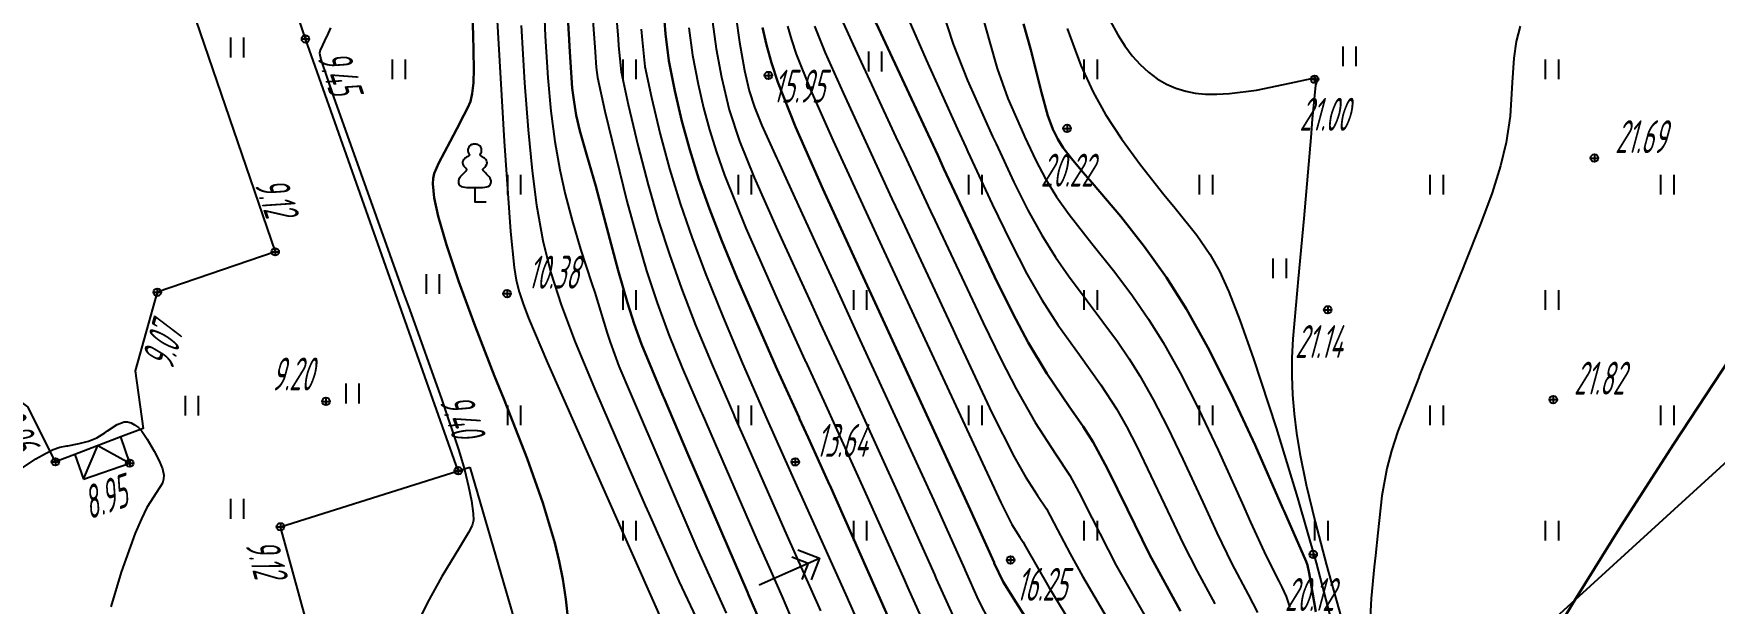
# Model space of a CAD drawing. Extents: x 1233805 to 1234355, y 654698 to 655114.
# Drawn here: x 1234165 to 1234216.1, y 654962.2 to 654979.5 of the extents above; entities that cross this region are included whole.
import ezdxf

# ---------------------------------------------------------------- set-up
doc = ezdxf.new("R2010")
doc.units = 0
doc.linetypes.add('ИИDash_20_10', pattern=[3, 2, -1])
for name, color, linetype, lineweight in [('ИИ_ГОРИЗОНТАЛИ_ОСН', 32, 'Continuous', 25), ('ИИ_ГОРИЗОНТАЛИ_УТОЛЩ', 32, 'Continuous', 30), ('ИИ_ЛЭП_ВН', 250, 'Continuous', 25), ('ИИ_ЛЭП_НН', 250, 'Continuous', 25), ('ИИ_ОГРАДЫ', 7, 'Continuous', 25), ('ИИ_ОТМЕТКИ', 7, 'Continuous', 25), ('ИИ_СТРОЕНИЕ', 7, 'Continuous', 25), ('ИИ_УГОДЬЯ', 7, 'Continuous', 25)]:
    doc.layers.add(name, color=color, linetype=linetype, lineweight=lineweight)
doc.styles.add('VNIPISIMPLEXCUR', font='simplex.shx', dxfattribs={"width": 0.8, "oblique": 15})
doc.styles.add('ГОСТ 2.304 КУРСИВ', font='cs_gost2304.shx', dxfattribs={"oblique": 15})
doc.linetypes.add('ИИ054741_6', pattern='A,2,-0.5,[35,3dservice.shx,S=1,R=0,X=0,Y=0],-0.5,2', length=5)

# ---------------------------------------------------------------- blocks, each defined once
blk = doc.blocks.new('ИИ05401')
at = {"color": 0, "linetype": 'Continuous', "lineweight": 25}
for points in [[(-0.4, 1.2), (-0.4, 0)], [(0.4, 1.2), (0.4, 0)]]:
    blk.add_lwpolyline(points, dxfattribs=at)
blk = doc.blocks.new('ИИ053881')
at = {"color": 0, "linetype": 'Continuous', "lineweight": 25}
blk.add_lwpolyline([(0, 0.88), (0.13, 0.88), (0.34, 0.88), (0.48, 0.88), (0.61, 0.89), (0.73, 0.91), (0.82, 0.94), (0.91, 1), (0.96, 1.07), (0.98, 1.15), (0.99, 1.23), (0.99, 1.29), (0.96, 1.38), (0.93, 1.45), (0.88, 1.52), (0.8, 1.61), (0.72, 1.69), (0.65, 1.77), (0.57, 1.84), (0.54, 1.89), (0.51, 1.93), (0.5, 1.97), (0.5, 1.99), (0.52, 2.02), (0.55, 2.05), (0.61, 2.12), (0.68, 2.2), (0.73, 2.29), (0.75, 2.37), (0.74, 2.44), (0.71, 2.52), (0.67, 2.58), (0.63, 2.62), (0.6, 2.65), (0.55, 2.68), (0.5, 2.71), (0.41, 2.76), (0.36, 2.79), (0.34, 2.81), (0.32, 2.83), (0.32, 2.85), (0.32, 2.87), (0.34, 2.89), (0.35, 2.93), (0.37, 2.97), (0.4, 3.03), (0.41, 3.1), (0.41, 3.19), (0.4, 3.25), (0.36, 3.32), (0.32, 3.38), (0.28, 3.41), (0.25, 3.44), (0.18, 3.48), (0.13, 3.49), (0.07, 3.5), (0, 3.5), (-0.07, 3.5), (-0.13, 3.49), (-0.18, 3.48), (-0.25, 3.44), (-0.28, 3.41), (-0.32, 3.38), (-0.36, 3.32), (-0.4, 3.25), (-0.41, 3.19), (-0.41, 3.1), (-0.4, 3.03), (-0.37, 2.97), (-0.35, 2.93), (-0.34, 2.89), (-0.32, 2.87), (-0.32, 2.85), (-0.32, 2.83), (-0.34, 2.81), (-0.36, 2.79), (-0.41, 2.76), (-0.5, 2.71), (-0.55, 2.68), (-0.6, 2.65), (-0.63, 2.62), (-0.67, 2.58), (-0.71, 2.52), (-0.74, 2.44), (-0.75, 2.37), (-0.73, 2.29), (-0.68, 2.2), (-0.61, 2.12), (-0.55, 2.05), (-0.52, 2.02), (-0.5, 1.99), (-0.5, 1.97), (-0.51, 1.93), (-0.54, 1.89), (-0.57, 1.84), (-0.65, 1.77), (-0.72, 1.69), (-0.8, 1.61), (-0.88, 1.52), (-0.93, 1.45), (-0.96, 1.38), (-0.99, 1.29), (-0.99, 1.23), (-0.98, 1.15), (-0.96, 1.07), (-0.91, 1), (-0.82, 0.94), (-0.73, 0.91), (-0.61, 0.89), (-0.48, 0.88), (-0.34, 0.88), (-0.13, 0.88)], close=True, dxfattribs=at)
blk.add_lwpolyline([(0, 0.88), (0, 0), (0.7, 0)], dxfattribs=at)
blk = doc.blocks.new('ИИ051141')
at = {"color": 0, "linetype": 'Continuous', "lineweight": 25, "flags": 128}
for points in [[(0, 0), (4, 0)], [(2.5, 0.75), (3.25, 0), (2.5, -0.75)], [(3, 1), (4, 0), (3, -1)]]:
    blk.add_lwpolyline(points, dxfattribs=at)
blk = doc.blocks.new('PICKET')
at = {"color": 0, "linetype": 'Continuous', "lineweight": 25}
for p, q in [((-0.23, 0), (0.23, 0)), ((0, 0.23), (0, -0.23))]:
    blk.add_line(p, q, dxfattribs=at)
blk.add_circle((0, 0), 0.23, dxfattribs=at)
at = {"color": 0, "linetype": 'Continuous', "style": 'VNIPISIMPLEXCUR', "oblique": 15, "width": 0.8}
blk.add_attdef('OTMETKA', (1.25, 0.3), '', height=2, dxfattribs=at)
at = {"color": 8, "linetype": 'Continuous', "style": 'VNIPISIMPLEXCUR', "oblique": 15, "width": 0.8, "flags": 1}
blk.add_attdef('NOMER', (1.25, -2.7), '', height=2, dxfattribs=at)

msp = doc.modelspace()

# ---------------------------------------------------------------- linework, layer by layer
at = {"layer": 'ИИ_ГОРИЗОНТАЛИ_ОСН', "flags": 128}
for points, elevation in [([(1234181.958, 654980.726), (1234182.087, 654978.942), (1234182.088, 654978.932), (1234182.121, 654978.468), (1234182.16, 654978.163), (1234182.382, 654977.137), (1234183.052, 654974.408), (1234183.36, 654973.274), (1234183.65, 654972.294), (1234183.971, 654971.324), (1234184.329, 654970.353), (1234184.735, 654969.349), (1234185.31, 654968.01), (1234185.335, 654967.954), (1234185.831, 654966.814), (1234187, 654964.133), (1234187.385, 654963.269), (1234187.768, 654962.401), (1234188.655, 654960.292)], 12.5), ([(1234182.658, 654980.909), (1234182.784, 654979.334), (1234182.799, 654979.123), (1234182.881, 654978.33), (1234183.09, 654977.343), (1234183.396, 654976.063), (1234183.701, 654974.899), (1234184.017, 654973.804), (1234184.342, 654972.79), (1234184.707, 654971.762), (1234185.14, 654970.644), (1234185.639, 654969.438), (1234186.296, 654967.921), (1234186.321, 654967.864), (1234186.648, 654967.116), (1234187.621, 654964.908), (1234187.88, 654964.335), (1234188.931, 654961.972)], 13), ([(1234179.105, 654980.054), (1234179.333, 654976.233), (1234179.522, 654973.485), (1234179.63, 654972.397), (1234179.697, 654972.015), (1234179.784, 654971.658), (1234179.901, 654971.287), (1234180.062, 654970.857), (1234180.639, 654969.502), (1234184.205, 654961.467)], 10.5), ([(1234192.602, 654980.255), (1234192.953, 654979.168), (1234193.394, 654978.07), (1234194.154, 654976.375), (1234194.232, 654976.206), (1234194.26, 654976.145), (1234194.797, 654974.989), (1234195.224, 654974.134), (1234195.643, 654973.375), (1234196.061, 654972.705), (1234196.455, 654972.143), (1234197.027, 654971.385), (1234197.943, 654970.15), (1234198.296, 654969.626), (1234198.617, 654969.11), (1234199.023, 654968.392), (1234199.46, 654967.548), (1234199.93, 654966.575), (1234200.532, 654965.271), (1234200.961, 654964.341), (1234201.417, 654963.403), (1234201.908, 654962.469), (1234202.197, 654961.922)], 19), ([(1234193.73, 654980.407), (1234194.063, 654979.254), (1234194.295, 654978.439), (1234194.618, 654977.52), (1234195.097, 654976.419), (1234195.12, 654976.371), (1234195.129, 654976.349), (1234195.461, 654975.645), (1234195.759, 654975.085), (1234196.095, 654974.539), (1234196.475, 654973.998), (1234197.166, 654973.121), (1234197.86, 654972.25), (1234198.394, 654971.536), (1234198.881, 654970.828), (1234199.325, 654970.12), (1234199.846, 654969.195), (1234200.405, 654968.104), (1234201, 654966.852), (1234201.727, 654965.239), (1234201.981, 654964.67), (1234202.458, 654963.636), (1234202.844, 654962.872), (1234202.936, 654962.696), (1234203.068, 654962.404), (1234203.173, 654962.076)], 19.5), ([(1234174.056, 654979.672), (1234173.952, 654979.433), (1234173.949, 654979.428), (1234173.74, 654978.993), (1234173.723, 654978.896), (1234173.766, 654978.704), (1234174.145, 654977.576), (1234176.277, 654971.615), (1234176.452, 654971.129), (1234177.433, 654968.383), (1234177.948, 654966.844), (1234178.119, 654966.261), (1234178.25, 654965.748), (1234178.34, 654965.308), (1234178.39, 654964.93), (1234178.395, 654964.728), (1234178.353, 654964.563), (1234178.245, 654964.348), (1234178.001, 654963.946), (1234177.97, 654963.896), (1234177.437, 654963.016), (1234177, 654962.225), (1234176.615, 654961.446)], 9.5), ([(1234179.841, 654979.735), (1234179.946, 654978.004), (1234180.056, 654976.568), (1234180.179, 654975.325), (1234180.314, 654974.283), (1234180.505, 654973.218), (1234180.746, 654972.234), (1234181.054, 654971.262), (1234181.482, 654970.133), (1234182.099, 654968.649), (1234183.096, 654966.353), (1234183.612, 654965.172), (1234183.72, 654964.925), (1234184.628, 654962.87), (1234185.324, 654961.393)], 11), ([(1234180.549, 654979.931), (1234180.576, 654979.416), (1234180.655, 654978.155), (1234180.746, 654977.144), (1234180.865, 654976.216), (1234181.015, 654975.362), (1234181.18, 654974.62), (1234181.392, 654973.816), (1234181.648, 654972.953), (1234181.989, 654971.894), (1234182.075, 654971.632), (1234182.459, 654970.399), (1234182.541, 654970.127), (1234182.813, 654969.399), (1234183.161, 654968.57), (1234183.251, 654968.36), (1234184.079, 654966.426), (1234184.101, 654966.374), (1234185.179, 654963.879), (1234186.069, 654961.901)], 11.5), ([(1234183.486, 654979.63), (1234183.512, 654979.303), (1234183.602, 654978.496), (1234183.797, 654977.549), (1234184.063, 654976.439), (1234184.349, 654975.389), (1234184.673, 654974.336), (1234185.033, 654973.286), (1234185.449, 654972.18), (1234185.961, 654970.906), (1234186.562, 654969.481), (1234187.307, 654967.775), (1234188.242, 654965.683), (1234188.309, 654965.537), (1234189.697, 654962.459), (1234190.26, 654961.172)], 13.5), ([(1234184.936, 654979.665), (1234185.042, 654978.841), (1234185.212, 654977.961), (1234185.378, 654977.244), (1234185.558, 654976.577), (1234185.769, 654975.897), (1234186.014, 654975.201), (1234186.659, 654973.592), (1234187.62, 654971.412), (1234188.456, 654969.581), (1234188.469, 654969.553), (1234189.079, 654968.227), (1234190.257, 654965.64), (1234191.479, 654962.9), (1234191.57, 654962.689), (1234192.469, 654960.685)], 14.5), ([(1234185.648, 654979.846), (1234185.759, 654979.027), (1234185.92, 654978.167), (1234186.157, 654977.177), (1234186.468, 654976.232), (1234186.915, 654975.126), (1234187.625, 654973.527), (1234188.642, 654971.301), (1234188.92, 654970.699), (1234189.603, 654969.214), (1234191.311, 654965.48), (1234192.387, 654963.074), (1234192.444, 654962.943), (1234193.094, 654961.495)], 15), ([(1234186.36, 654980.026), (1234186.473, 654979.238), (1234186.627, 654978.373), (1234186.762, 654977.76), (1234186.921, 654977.264), (1234187.153, 654976.701), (1234187.603, 654975.703), (1234187.63, 654975.643), (1234187.875, 654975.107), (1234188.816, 654973.049), (1234189.36, 654971.868), (1234190.127, 654970.202), (1234192.366, 654965.319), (1234193.295, 654963.249), (1234193.317, 654963.198), (1234193.718, 654962.304), (1234194.066, 654961.617)], 15.5), ([(1234187.927, 654979.722), (1234188.045, 654979.309), (1234188.194, 654978.868), (1234188.625, 654977.785), (1234189.309, 654976.235), (1234190.787, 654973.031), (1234190.98, 654972.616), (1234191.629, 654971.217), (1234193.64, 654966.89), (1234194.404, 654965.261), (1234194.739, 654964.592), (1234194.979, 654964.208), (1234195.077, 654964.059), (1234195.153, 654963.922), (1234195.859, 654962.696), (1234196.489, 654961.656)], 16.5), ([(1234188.749, 654979.715), (1234189.072, 654978.909), (1234189.613, 654977.692), (1234191.099, 654974.482), (1234191.417, 654973.801), (1234192.955, 654970.499), (1234193.049, 654970.298), (1234194.134, 654967.986), (1234194.803, 654966.65), (1234195.15, 654966.041), (1234195.52, 654965.474), (1234195.785, 654965.069), (1234196.124, 654964.434), (1234196.503, 654963.705), (1234196.879, 654963.025), (1234197.799, 654961.459)], 17), ([(1234189.515, 654980.044), (1234189.917, 654979.149), (1234191.219, 654976.348), (1234191.467, 654975.823), (1234192.271, 654974.108), (1234192.4, 654973.829), (1234193.863, 654970.714), (1234194.415, 654969.589), (1234194.867, 654968.708), (1234195.446, 654967.686), (1234196.061, 654966.741), (1234196.493, 654966.079), (1234196.772, 654965.576), (1234197.164, 654964.794), (1234197.9, 654963.354), (1234198.87, 654961.646)], 17.5), ([(1234191.612, 654979.897), (1234192.132, 654978.702), (1234193.091, 654976.594), (1234193.344, 654976.042), (1234193.406, 654975.906), (1234194.142, 654974.312), (1234194.694, 654973.171), (1234195.194, 654972.207), (1234195.648, 654971.411), (1234196.135, 654970.658), (1234196.791, 654969.74), (1234197.441, 654968.831), (1234197.909, 654968.1), (1234198.213, 654967.564), (1234198.541, 654966.937), (1234199.374, 654965.204), (1234199.94, 654964.012), (1234200.365, 654963.177), (1234200.901, 654962.19)], 18.5), ([(1234196.416, 654979.644), (1234196.835, 654978.523), (1234197.202, 654977.716), (1234197.583, 654977.036), (1234198.062, 654976.302), (1234198.637, 654975.515), (1234199.351, 654974.614), (1234199.696, 654974.193), (1234200.35, 654973.38), (1234200.75, 654972.802), (1234201.038, 654972.288), (1234201.322, 654971.659), (1234201.653, 654970.8), (1234202.068, 654969.619), (1234202.757, 654967.527), (1234203.412, 654965.401), (1234203.976, 654963.427), (1234204.438, 654961.649)], 20.5), ([(1234197.722, 654979.883), (1234197.949, 654979.457), (1234198.163, 654979.122), (1234198.39, 654978.82), (1234198.631, 654978.553), (1234198.884, 654978.32), (1234199.149, 654978.122), (1234199.426, 654977.96), (1234199.715, 654977.833), (1234200.014, 654977.743), (1234200.301, 654977.689), (1234200.618, 654977.66), (1234200.963, 654977.654), (1234201.339, 654977.672), (1234202.166, 654977.778), (1234203.171, 654977.985), (1234203.175, 654977.986), (1234203.827, 654978.133), (1234203.956, 654978.15), (1234203.992, 654978.092), (1234203.985, 654978.035), (1234203.985, 654978.032), (1234203.972, 654977.976), (1234203.972, 654977.976), (1234203.957, 654977.931), (1234203.957, 654977.931), (1234203.857, 654976.898), (1234203.811, 654976.344), (1234203.604, 654973.882), (1234203.43, 654972.053), (1234203.395, 654971.71), (1234203.261, 654970.231), (1234203.236, 654969.653), (1234203.234, 654969.102), (1234203.256, 654968.534), (1234203.304, 654967.958), (1234203.378, 654967.364), (1234203.479, 654966.745), (1234203.673, 654965.797), (1234203.942, 654964.674), (1234204.288, 654963.36), (1234204.801, 654961.519)], 21), ([(1234210.163, 654979.716), (1234210.042, 654979.252), (1234209.972, 654978.749), (1234209.926, 654978.007), (1234209.858, 654976.99), (1234209.739, 654976.189), (1234209.567, 654975.476), (1234209.312, 654974.663), (1234208.975, 654973.742), (1234208.476, 654972.5), (1234208.422, 654972.368), (1234207.387, 654969.808), (1234207.112, 654969.122), (1234207.085, 654969.056), (1234206.456, 654967.427), (1234206.26, 654966.829), (1234206.116, 654966.298), (1234205.962, 654965.468), (1234205.841, 654964.343), (1234205.774, 654963.651), (1234205.737, 654963.313), (1234205.641, 654962.352), (1234205.606, 654961.582)], 21.5), ([(1234164.318, 654966.048), (1234165.116, 654966.584), (1234165.404, 654966.754), (1234165.643, 654966.871), (1234165.841, 654966.94), (1234166.053, 654966.981), (1234166.082, 654966.985), (1234166.425, 654967.048), (1234166.714, 654967.126), (1234166.96, 654967.227), (1234167.208, 654967.38), (1234167.286, 654967.436), (1234167.581, 654967.63), (1234167.792, 654967.706), (1234167.896, 654967.706), (1234168.003, 654967.678), (1234168.112, 654967.622), (1234168.229, 654967.536), (1234168.332, 654967.432), (1234168.492, 654967.182), (1234168.706, 654966.821), (1234168.856, 654966.529), (1234168.954, 654966.283), (1234168.996, 654966.087), (1234168.993, 654965.967), (1234168.96, 654965.853), (1234168.78, 654965.566), (1234168.484, 654965.112), (1234168.317, 654964.771), (1234168.131, 654964.328), (1234167.708, 654963.146), (1234167.387, 654962.093)], 9)]:
    msp.add_lwpolyline(points, dxfattribs=dict(at, elevation=elevation))
at = {"layer": 'ИИ_ГОРИЗОНТАЛИ_УТОЛЩ', "flags": 128}
for points, elevation in [([(1234178.314, 654981.179), (1234178.39, 654979.481), (1234178.41, 654978.427), (1234178.396, 654977.999), (1234178.361, 654977.671), (1234178.306, 654977.435), (1234178.217, 654977.233), (1234178.215, 654977.229), (1234178.105, 654977.017), (1234177.893, 654976.608), (1234177.686, 654976.214), (1234177.346, 654975.567), (1234177.207, 654975.246), (1234177.176, 654975.096), (1234177.163, 654974.932), (1234177.199, 654974.512), (1234177.32, 654973.951), (1234177.575, 654973.086), (1234177.956, 654971.959), (1234178.452, 654970.609), (1234179.039, 654969.1), (1234179.314, 654968.413), (1234180.03, 654966.594), (1234180.506, 654965.25), (1234180.864, 654964.038), (1234180.999, 654963.477), (1234181.105, 654962.94), (1234181.198, 654962.333), (1234181.269, 654961.677)], 10), ([(1234181.201, 654980.998), (1234181.301, 654979.314), (1234181.312, 654979.097), (1234181.396, 654977.839), (1234181.448, 654977.408), (1234181.514, 654977.021), (1234181.628, 654976.542), (1234181.828, 654975.834), (1234182.106, 654974.858), (1234182.399, 654973.749), (1234182.784, 654972.302), (1234183.067, 654971.321), (1234183.274, 654970.683), (1234183.5, 654970.064), (1234184.146, 654968.506), (1234184.17, 654968.451), (1234184.917, 654966.709), (1234185.6, 654965.119), (1234185.913, 654964.392), (1234186.71, 654962.537), (1234186.744, 654962.457), (1234187.468, 654960.782)], 12), ([(1234190.399, 654980.287), (1234192.487, 654975.801), (1234192.676, 654975.389), (1234194.207, 654972.117), (1234194.763, 654971.001), (1234195.234, 654970.118), (1234195.796, 654969.18), (1234196.476, 654968.18), (1234196.9, 654967.566), (1234197.201, 654967.089), (1234197.645, 654966.279), (1234198.251, 654965.045), (1234198.92, 654963.683), (1234199.858, 654961.968)], 18), ([(1234184.19, 654979.868), (1234184.224, 654979.484), (1234184.322, 654978.666), (1234184.505, 654977.755), (1234184.722, 654976.838), (1234184.961, 654975.968), (1234185.24, 654975.078), (1234185.56, 654974.17), (1234185.934, 654973.2), (1234186.4, 654972.069), (1234187.615, 654969.296), (1234188.279, 654967.839), (1234188.296, 654967.805), (1234188.555, 654967.239), (1234188.932, 654966.404), (1234189.203, 654965.801), (1234189.209, 654965.789), (1234190.571, 654962.725), (1234190.77, 654962.266), (1234191.826, 654959.882)], 14), ([(1234187.169, 654979.674), (1234187.288, 654979.149), (1234187.443, 654978.603), (1234187.639, 654978.021), (1234188.175, 654976.666), (1234189.004, 654974.778), (1234190.106, 654972.374), (1234190.651, 654971.19), (1234193.42, 654965.158), (1234194.196, 654963.441), (1234194.203, 654963.423), (1234194.475, 654962.853), (1234194.865, 654962.228), (1234195.324, 654961.512)], 16), ([(1234195.094, 654979.789), (1234195.316, 654979), (1234195.558, 654978.03), (1234195.636, 654977.71), (1234195.831, 654976.995), (1234196.004, 654976.542), (1234196.007, 654976.535), (1234196.009, 654976.532), (1234196.131, 654976.286), (1234196.298, 654976.029), (1234196.548, 654975.699), (1234196.888, 654975.291), (1234197.171, 654974.967), (1234198.046, 654973.942), (1234198.764, 654973.026), (1234199.428, 654972.088), (1234200.033, 654971.13), (1234200.687, 654969.964), (1234201.386, 654968.582), (1234202.123, 654967.004), (1234202.966, 654965.081), (1234203.001, 654964.999), (1234203.674, 654963.47), (1234203.675, 654963.469), (1234203.714, 654963.363), (1234203.766, 654963.116), (1234203.961, 654961.947)], 20), ([(1234216.769, 654969.999), (1234214.827, 654967.039), (1234213.224, 654964.545), (1234211.855, 654962.351), (1234210.43, 654960.005)], 22)]:
    msp.add_lwpolyline(points, dxfattribs=dict(at, elevation=elevation))
at = {"layer": 'ИИ_ЛЭП_НН', "flags": 128}
msp.add_lwpolyline([(1234238.68, 654986.811), (1234209.864, 654960.512), (1234196.274, 654950.12)], dxfattribs=at)
at = {"layer": 'ИИ_ОГРАДЫ', "linetype": 'ИИ054741_6'}
msp.add_lwpolyline([(1234177.935, 654966.227), (1234173.297, 654979.33), (1234165.213, 655003.731)], dxfattribs=at)
at = {"layer": 'ИИ_СТРОЕНИЕ'}
for points in [[(1234155.422, 654979.885), (1234168.448, 654984.346), (1234172.378, 654972.87), (1234168.798, 654971.644), (1234168.125, 654969.263), (1234168.376, 654967.511), (1234167.69, 654967.25), (1234166.302, 654966.723), (1234165.706, 654966.496), (1234164.871, 654968.164), (1234162.917, 654969.63), (1234159.352, 654968.409)], [(1234166.558, 654965.975), (1234167.962, 654966.456), (1234167.69, 654967.25), (1234166.302, 654966.723)], [(1234178.287, 654966.338), (1234181.025, 654956.914), (1234175.083, 654955.257), (1234172.536, 654964.524)]]:
    msp.add_lwpolyline(points, close=True, dxfattribs=at)
at = {"layer": 'ИИ_СТРОЕНИЕ', "linetype": 'ИИDash_20_10'}
msp.add_lwpolyline([(1234166.558, 654965.975), (1234166.996, 654966.987), (1234167.962, 654966.456)], dxfattribs=at)

# ---------------------------------------------------------------- block references
at = {"layer": 'ИИ_ЛЭП_ВН', "xscale": 0.5, "yscale": 0.5, "zscale": 0.5, "rotation": 24.03440545015105}
msp.add_blockref('ИИ051141', (1234187.071, 654962.762), dxfattribs=at)
at = {"layer": 'ИИ_ОТМЕТКИ'}
ref = msp.add_blockref('PICKET', (1234173.297, 654979.33, 9.446), dxfattribs=dict(at, xscale=0.5, yscale=0.5, zscale=0.5))
ref.add_attrib('OTMETKA', '9.45', (1234173.641, 654978.787, 9.446), dxfattribs={"layer": '0', "color": 0, "linetype": 'Continuous', "height": 1, "rotation": 288.9033, "style": 'ГОСТ 2.304 КУРСИВ', "oblique": 15, "width": 0.65})
ref = msp.add_blockref('PICKET', (1234187.348, 654978.223, 15.947), dxfattribs=dict(at, xscale=0.5, yscale=0.5, zscale=0.5))
ref.add_attrib('OTMETKA', '15.95', (1234187.48, 654977.399, 15.947), dxfattribs={"layer": '0', "color": 0, "linetype": 'Continuous', "height": 1, "style": 'ГОСТ 2.304 КУРСИВ', "oblique": 15, "width": 0.65})
ref = msp.add_blockref('PICKET', (1234203.926, 654978.11, 20.997), dxfattribs=dict(at, xscale=0.5, yscale=0.5, zscale=0.5))
ref.add_attrib('OTMETKA', '21.00', (1234203.467, 654976.545, 20.997), dxfattribs={"layer": '0', "color": 0, "linetype": 'Continuous', "height": 1, "style": 'ГОСТ 2.304 КУРСИВ', "oblique": 15, "width": 0.65})
ref = msp.add_blockref('PICKET', (1234196.414, 654976.615, 20.216), dxfattribs=dict(at, xscale=0.5, yscale=0.5, zscale=0.5))
ref.add_attrib('OTMETKA', '20.22', (1234195.613, 654974.849, 20.216), dxfattribs={"layer": '0', "color": 0, "linetype": 'Continuous', "height": 1, "style": 'ГОСТ 2.304 КУРСИВ', "oblique": 15, "width": 0.65})
ref = msp.add_blockref('PICKET', (1234212.42, 654975.715, 21.689), dxfattribs=dict(at, xscale=0.5, yscale=0.5, zscale=0.5))
ref.add_attrib('OTMETKA', '21.69', (1234213.045, 654975.865, 21.689), dxfattribs={"layer": '0', "color": 0, "linetype": 'Continuous', "height": 1, "style": 'ГОСТ 2.304 КУРСИВ', "oblique": 15, "width": 0.65})
ref = msp.add_blockref('PICKET', (1234172.378, 654972.87, 9.119), dxfattribs=dict(at, xscale=0.5, yscale=0.5, zscale=0.5))
ref.add_attrib('OTMETKA', '9.12', (1234171.739, 654974.934, 9.119), dxfattribs={"layer": '0', "color": 0, "linetype": 'Continuous', "height": 1, "rotation": 288.9033, "style": 'ГОСТ 2.304 КУРСИВ', "oblique": 15, "width": 0.65})
ref = msp.add_blockref('PICKET', (1234179.416, 654971.602, 10.378), dxfattribs=dict(at, xscale=0.5, yscale=0.5, zscale=0.5))
ref.add_attrib('OTMETKA', '10.38', (1234180.041, 654971.752, 10.378), dxfattribs={"layer": '0', "color": 0, "linetype": 'Continuous', "height": 1, "style": 'ГОСТ 2.304 КУРСИВ', "oblique": 15, "width": 0.65})
ref = msp.add_blockref('PICKET', (1234168.798, 654971.644, 9.066), dxfattribs=dict(at, xscale=0.5, yscale=0.5, zscale=0.5))
ref.add_attrib('OTMETKA', '9.07', (1234169.26, 654969.255, 9.066), dxfattribs={"layer": '0', "color": 0, "linetype": 'Continuous', "height": 1, "rotation": 74.2277, "style": 'ГОСТ 2.304 КУРСИВ', "oblique": 15, "width": 0.65})
ref = msp.add_blockref('PICKET', (1234204.326, 654971.11, 21.135), dxfattribs=dict(at, xscale=0.5, yscale=0.5, zscale=0.5))
ref.add_attrib('OTMETKA', '21.14', (1234203.331, 654969.647, 21.135), dxfattribs={"layer": '0', "color": 0, "linetype": 'Continuous', "height": 1, "style": 'ГОСТ 2.304 КУРСИВ', "oblique": 15, "width": 0.65})
ref = msp.add_blockref('PICKET', (1234173.92, 654968.33, 9.197), dxfattribs=dict(at, xscale=0.5, yscale=0.5, zscale=0.5))
ref.add_attrib('OTMETKA', '9.20', (1234172.256, 654968.662, 9.197), dxfattribs={"layer": '0', "color": 0, "linetype": 'Continuous', "height": 1, "style": 'ГОСТ 2.304 КУРСИВ', "oblique": 15, "width": 0.65})
ref = msp.add_blockref('PICKET', (1234211.171, 654968.386, 21.821), dxfattribs=dict(at, xscale=0.5, yscale=0.5, zscale=0.5))
ref.add_attrib('OTMETKA', '21.82', (1234211.796, 654968.536, 21.821), dxfattribs={"layer": '0', "color": 0, "linetype": 'Continuous', "height": 1, "style": 'ГОСТ 2.304 КУРСИВ', "oblique": 15, "width": 0.65})
ref = msp.add_blockref('PICKET', (1234177.935, 654966.227, 9.404), dxfattribs=dict(at, xscale=0.5, yscale=0.5, zscale=0.5))
ref.add_attrib('OTMETKA', '9.40', (1234177.352, 654968.348, 9.404), dxfattribs={"layer": '0', "color": 0, "linetype": 'Continuous', "height": 1, "rotation": 289.4909, "style": 'ГОСТ 2.304 КУРСИВ', "oblique": 15, "width": 0.65})
ref = msp.add_blockref('PICKET', (1234165.706, 654966.496, 8.959), dxfattribs=dict(at, xscale=0.5, yscale=0.5, zscale=0.5))
ref.add_attrib('OTMETKA', '8.96', (1234163.717, 654967.843, 8.959), dxfattribs={"layer": '0', "color": 0, "linetype": 'Continuous', "height": 1, "rotation": 296.568, "style": 'ГОСТ 2.304 КУРСИВ', "oblique": 15, "width": 0.65})
ref = msp.add_blockref('PICKET', (1234188.164, 654966.495, 13.645), dxfattribs=dict(at, xscale=0.5, yscale=0.5, zscale=0.5))
ref.add_attrib('OTMETKA', '13.64', (1234188.789, 654966.645, 13.645), dxfattribs={"layer": '0', "color": 0, "linetype": 'Continuous', "height": 1, "style": 'ГОСТ 2.304 КУРСИВ', "oblique": 15, "width": 0.65})
ref = msp.add_blockref('PICKET', (1234167.962, 654966.456, 8.951), dxfattribs=dict(at, xscale=0.5, yscale=0.5, zscale=0.5))
ref.add_attrib('OTMETKA', '8.95', (1234166.734, 654964.737, 8.951), dxfattribs={"layer": '0', "color": 0, "linetype": 'Continuous', "height": 1, "rotation": 18.9033, "style": 'ГОСТ 2.304 КУРСИВ', "oblique": 15, "width": 0.65})
ref = msp.add_blockref('PICKET', (1234172.536, 654964.524, 9.122), dxfattribs=dict(at, xscale=0.5, yscale=0.5, zscale=0.5))
ref.add_attrib('OTMETKA', '9.12', (1234171.462, 654964.005, 9.122), dxfattribs={"layer": '0', "color": 0, "linetype": 'Continuous', "height": 1, "rotation": 285.367, "style": 'ГОСТ 2.304 КУРСИВ', "oblique": 15, "width": 0.65})
ref = msp.add_blockref('PICKET', (1234203.883, 654963.686, 20.117), dxfattribs=dict(at, xscale=0.5, yscale=0.5, zscale=0.5))
ref.add_attrib('OTMETKA', '20.12', (1234203.024, 654961.97, 20.117), dxfattribs={"layer": '0', "color": 0, "linetype": 'Continuous', "height": 1, "style": 'ГОСТ 2.304 КУРСИВ', "oblique": 15, "width": 0.65})
ref = msp.add_blockref('PICKET', (1234194.699, 654963.519, 16.255), dxfattribs=dict(at, xscale=0.5, yscale=0.5, zscale=0.5))
ref.add_attrib('OTMETKA', '16.25', (1234194.865, 654962.279, 16.255), dxfattribs={"layer": '0', "color": 0, "linetype": 'Continuous', "height": 1, "style": 'ГОСТ 2.304 КУРСИВ', "oblique": 15, "width": 0.65})
at = {"layer": 'ИИ_УГОДЬЯ', "xscale": 0.5, "yscale": 0.5, "zscale": 0.5}
for name, p in [('ИИ05401', (1234171.221, 654978.771)), ('ИИ05401', (1234204.982, 654978.503)), ('ИИ05401', (1234176.126, 654978.11)), ('ИИ05401', (1234183.126, 654978.11)), ('ИИ05401', (1234190.585, 654978.347)), ('ИИ05401', (1234197.126, 654978.11)), ('ИИ05401', (1234211.126, 654978.11)), ('ИИ053881', (1234178.435, 654974.384, -11.67)), ('ИИ05401', (1234179.626, 654974.61)), ('ИИ05401', (1234186.626, 654974.61)), ('ИИ05401', (1234193.626, 654974.61)), ('ИИ05401', (1234200.626, 654974.61)), ('ИИ05401', (1234207.626, 654974.61)), ('ИИ05401', (1234214.626, 654974.61)), ('ИИ05401', (1234202.863, 654972.072)), ('ИИ05401', (1234177.159, 654971.594)), ('ИИ05401', (1234183.126, 654971.11)), ('ИИ05401', (1234190.126, 654971.11)), ('ИИ05401', (1234197.126, 654971.11)), ('ИИ05401', (1234211.126, 654971.11)), ('ИИ05401', (1234174.721, 654968.271)), ('ИИ05401', (1234169.842, 654967.903)), ('ИИ05401', (1234179.626, 654967.61)), ('ИИ05401', (1234186.626, 654967.61)), ('ИИ05401', (1234193.626, 654967.61)), ('ИИ05401', (1234200.626, 654967.61)), ('ИИ05401', (1234207.626, 654967.61)), ('ИИ05401', (1234214.626, 654967.61)), ('ИИ05401', (1234171.221, 654964.771)), ('ИИ05401', (1234183.126, 654964.11)), ('ИИ05401', (1234190.126, 654964.11)), ('ИИ05401', (1234197.126, 654964.11)), ('ИИ05401', (1234204.126, 654964.11)), ('ИИ05401', (1234211.126, 654964.11))]:
    msp.add_blockref(name, p, dxfattribs=at)

doc.saveas('drawing.dxf')
